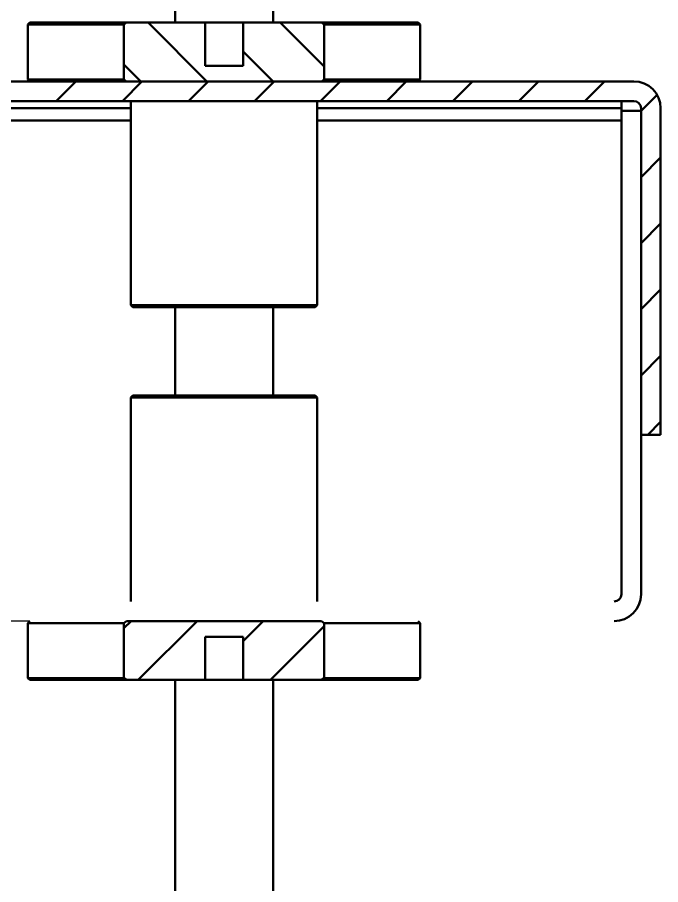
# Model space of a CAD drawing. Header units: millimetres. Extents: x -1615 to 4166, y 5 to 3174.
# Drawn here: x 2263.1 to 2306.8, y 1796.9 to 1855.8 of the extents above; entities that cross this region are included whole.
import ezdxf

# ---------------------------------------------------------------- set-up
doc = ezdxf.new("R2010")
doc.units = ezdxf.units.MM
doc.header["$LTSCALE"] = 0.25
doc.layers.add('Net dam', color=7, linetype='Continuous', lineweight=50)
doc.layers.add('net manh', color=3, linetype='Continuous', lineweight=25)
pattern_1 = [(45, (1858.4246, 670.5362), (-2.245064, 2.245064), [])]

msp = doc.modelspace()

# ---------------------------------------------------------------- hatches: boundary and pattern name
at = {"layer": 'Net dam'}
h = msp.add_hatch(dxfattribs=at)
h.set_pattern_fill('ANSI31', color=256, angle=90, style=0)
h.set_pattern_definition([(135, (1858.4246, 670.5362), (-2.245064, -2.245064), [])])
h.paths.add_polyline_path([(2283.753, 1855.479), (2278.424, 1855.479), (2278.424, 1852.546), (2275.842, 1852.546), (2275.842, 1855.479), (2270.513, 1855.479), (2270.324, 1855.346), (2270.324, 1851.613), (2270.513, 1851.479), (2283.753, 1851.479), (2283.942, 1851.613), (2283.942, 1855.346)], flags=0)
h = msp.add_hatch(dxfattribs=at)
h.set_pattern_fill('ANSI31', color=256, style=0)
h.set_pattern_definition(pattern_1)
edge = h.paths.add_edge_path(flags=0)
edge.add_line((2304.976, 1851.479), (2258.967, 1851.479))
edge.add_line((2258.967, 1851.479), (2258.967, 1850.146))
edge.add_line((2258.967, 1850.146), (2304.976, 1850.146))
edge.add_arc((2304.976, 1849.655), 0.491, 0, 90, ccw=False)
edge.add_line((2305.467, 1849.655), (2305.467, 1827.479))
edge.add_line((2305.467, 1827.479), (2306.8, 1827.479))
edge.add_line((2306.8, 1827.479), (2306.8, 1849.655))
edge.add_arc((2304.976, 1849.655), 1.824, 0, 90)
h = msp.add_hatch(dxfattribs=at)
h.set_pattern_fill('ANSI31', color=256, style=0)
h.set_pattern_definition(pattern_1)
h.paths.add_polyline_path([(2275.842, 1813.746), (2278.424, 1813.746), (2278.424, 1810.813), (2283.753, 1810.813), (2283.942, 1810.946), (2283.942, 1814.679), (2283.753, 1814.813), (2270.513, 1814.813), (2270.324, 1814.679), (2270.324, 1810.946), (2270.513, 1810.813), (2275.842, 1810.813)], flags=0)

# ---------------------------------------------------------------- linework, layer by layer
for p, q in [((2273.8, 1934.633), (2273.8, 1855.479)), ((2280.467, 1855.479), (2280.467, 1934.633)), ((2263.8, 1855.346), (2263.933, 1855.479)), ((2263.933, 1855.479), (2270.513, 1855.479)), ((2270.324, 1855.346), (2270.513, 1855.479)), ((2275.842, 1855.479), (2270.513, 1855.479)), ((2275.842, 1852.546), (2275.842, 1855.479)), ((2278.424, 1855.479), (2275.842, 1855.479)), ((2278.424, 1855.479), (2278.424, 1852.546)), ((2283.753, 1855.479), (2278.424, 1855.479)), ((2283.753, 1855.479), (2283.942, 1855.346)), ((2283.753, 1855.479), (2290.333, 1855.479)), ((2290.333, 1855.479), (2290.467, 1855.346)), ((2263.8, 1851.613), (2263.8, 1855.346)), ((2270.324, 1855.346), (2263.8, 1855.346)), ((2270.324, 1855.346), (2270.324, 1851.613)), ((2290.467, 1855.346), (2283.942, 1855.346)), ((2283.942, 1851.613), (2283.942, 1855.346)), ((2290.467, 1851.613), (2290.467, 1855.346)), ((2275.842, 1852.546), (2278.424, 1852.546)), ((2258.967, 1851.479), (2304.976, 1851.479)), ((2263.8, 1851.613), (2270.324, 1851.613)), ((2263.8, 1851.613), (2263.933, 1851.479)), ((2270.513, 1851.479), (2270.324, 1851.613)), ((2283.753, 1851.479), (2270.513, 1851.479)), ((2283.942, 1851.613), (2283.753, 1851.479)), ((2283.942, 1851.613), (2290.467, 1851.613)), ((2290.333, 1851.479), (2290.467, 1851.613)), ((2235.359, 1849.655), (2270.8, 1849.655)), ((2258.967, 1850.146), (2304.976, 1850.146)), ((2270.8, 1850.146), (2270.8, 1836.279)), ((2283.467, 1836.279), (2283.467, 1850.146)), ((2283.467, 1849.655), (2304.133, 1849.655)), ((2304.133, 1849.655), (2304.133, 1850.146)), ((2304.133, 1849.479), (2304.133, 1849.655)), ((2305.467, 1827.479), (2305.467, 1849.655)), ((2306.8, 1827.479), (2306.8, 1849.655)), ((2304.133, 1816.637), (2304.133, 1849.479)), ((2305.467, 1849.479), (2304.133, 1849.479)), ((2305.467, 1816.637), (2305.467, 1849.479)), ((2270.8, 1848.813), (2236.013, 1848.813)), ((2304.133, 1848.813), (2283.467, 1848.813)), ((2270.8, 1836.279), (2270.933, 1836.146)), ((2270.8, 1836.279), (2283.467, 1836.279)), ((2283.333, 1836.146), (2270.933, 1836.146)), ((2273.8, 1836.146), (2273.8, 1830.146)), ((2280.467, 1830.146), (2280.467, 1836.146)), ((2283.333, 1836.146), (2283.467, 1836.279)), ((2270.933, 1830.146), (2270.8, 1830.013)), ((2270.933, 1830.146), (2283.333, 1830.146)), ((2283.467, 1830.013), (2283.333, 1830.146)), ((2270.8, 1830.013), (2270.8, 1816.146)), ((2283.467, 1830.013), (2270.8, 1830.013)), ((2283.467, 1816.146), (2283.467, 1830.013)), ((2305.467, 1827.479), (2306.8, 1827.479)), ((2263.8, 1814.679), (2263.933, 1814.813)), ((2270.324, 1814.679), (2270.513, 1814.813)), ((2270.513, 1814.813), (2283.753, 1814.813)), ((2283.753, 1814.813), (2283.942, 1814.679)), ((2290.333, 1814.813), (2290.467, 1814.679)), ((2270.324, 1814.679), (2263.8, 1814.679)), ((2263.8, 1814.679), (2263.8, 1810.946)), ((2270.324, 1814.679), (2270.324, 1810.946)), ((2290.467, 1814.679), (2283.942, 1814.679)), ((2283.942, 1810.946), (2283.942, 1814.679)), ((2290.467, 1814.679), (2290.467, 1810.946)), ((2275.842, 1810.813), (2275.842, 1813.746)), ((2278.424, 1813.746), (2275.842, 1813.746)), ((2278.424, 1813.746), (2278.424, 1810.813)), ((2263.8, 1810.946), (2270.324, 1810.946)), ((2263.8, 1810.946), (2263.933, 1810.813)), ((2270.513, 1810.813), (2263.933, 1810.813)), ((2270.513, 1810.813), (2270.324, 1810.946)), ((2270.513, 1810.813), (2275.842, 1810.813)), ((2273.8, 1810.813), (2273.8, 1755.966)), ((2275.842, 1810.813), (2278.424, 1810.813)), ((2278.424, 1810.813), (2283.753, 1810.813)), ((2280.467, 1755.966), (2280.467, 1810.813)), ((2283.942, 1810.946), (2283.753, 1810.813)), ((2290.333, 1810.813), (2283.753, 1810.813)), ((2283.942, 1810.946), (2290.467, 1810.946)), ((2290.333, 1810.813), (2290.467, 1810.946))]:
    msp.add_line(p, q, dxfattribs=at)
for centre, radius, start, end in [((2304.976, 1849.655), 1.824, 0, 90), ((2304.976, 1849.655), 0.491, 0, 90), ((2303.642, 1816.637), 1.824, 270, 0), ((2303.642, 1816.637), 0.491, 270, 0)]:
    msp.add_arc(centre, radius, start, end, dxfattribs=at)
at = {"layer": 'net manh'}
msp.add_line((2263.933, 1814.813), (2254.962, 1814.813), dxfattribs=at)

doc.saveas('drawing.dxf')
